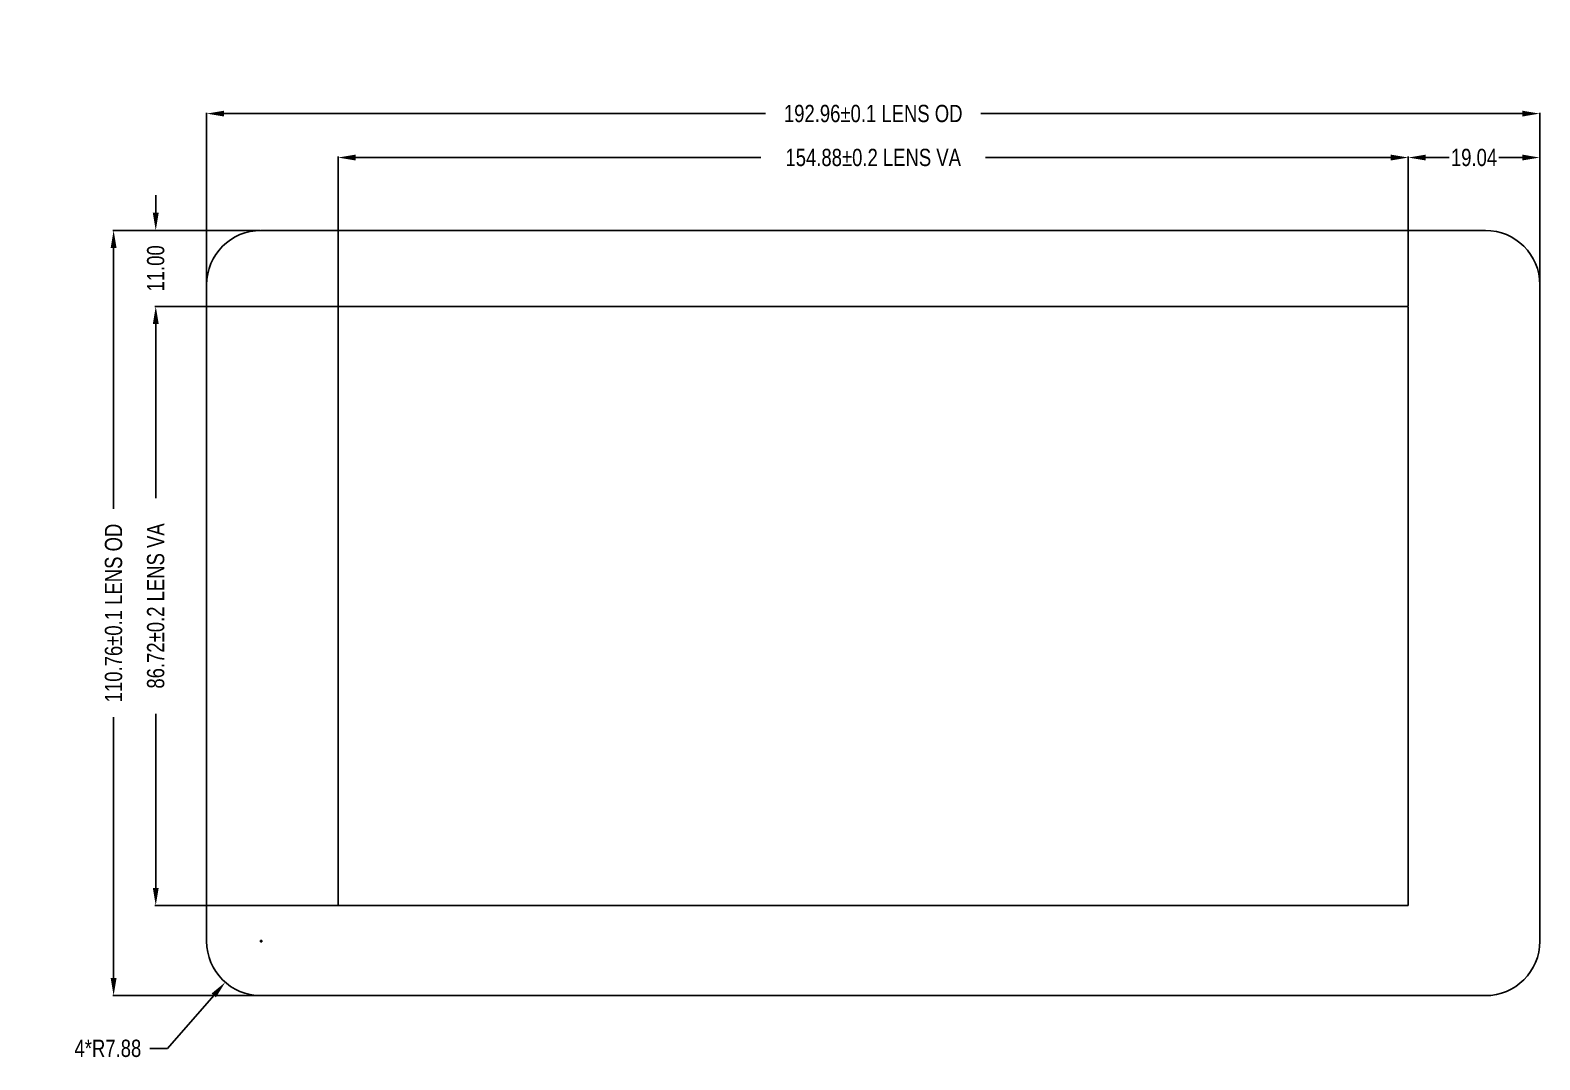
# Model space of a CAD drawing. Header units: inches. Extents: x -36 to 490, y -51 to 98.
# Drawn here: x -35.5 to 183, y -50.7 to 98.3 of the extents above; entities that cross this region are included whole.
import ezdxf

# ---------------------------------------------------------------- set-up
doc = ezdxf.new("R2010")
doc.units = ezdxf.units.IN
doc.header["$LTSCALE"] = 1.21
doc.header["$MEASUREMENT"] = 0
doc.header["$PDMODE"] = 3
doc.header["$PDSIZE"] = 0.3125
doc.layers.get('0').update_dxf_attribs({"linetype": 'CONTINUOUS'})
doc.layers.get('Defpoints').update_dxf_attribs({"linetype": 'CONTINUOUS'})
doc.layers.add('DIM', color=3, linetype='CONTINUOUS')
doc.styles.get("Standard").update_dxf_attribs({"font": 'txt', "width": 0.8})
doc.dimstyles.get("Standard").update_dxf_attribs({"dimtxt": 0.15625, "dimasz": 0.1875, "dimexe": 0.125, "dimexo": 0.0625, "dimgap": 0.09, "dimtad": 0, "dimtih": 1, "dimtoh": 1, "dimzin": 4, "dimdsep": 46, "dimtxsty": 'Standard', "dimblk": '_FILLED', "dimblk1": '_FILLED', "dimblk2": '_FILLED', "dimcen": 0.09, "dimazin": 1, "dimtp": 0.01, "dimtm": 0.01, "dimtfac": 1, "dimtofl": 0, "dimtmove": 0, "dimatfit": 3, "dimldrblk": '_FILLED', "dimfxl": 1, "dimtolj": 1, "dimtzin": 4, "dimarcsym": 0})

# ---------------------------------------------------------------- blocks, each defined once
blk = doc.blocks.new('_FILLED')
at = {"color": 0, "linetype": 'ByBlock'}
blk.add_solid([(0, 0), (-1, 0.167), (-1, -0.167)], dxfattribs=at)
blk = doc.blocks.new('*D54')
at = {"layer": 'Defpoints', "color": 0}
for p in [(163.92, 79.91), (9.04, 58.37), (163.92, 58.37)]:
    blk.add_point(p, dxfattribs=at)
at = {"layer": 'DIM', "color": 0, "lineweight": -2}
for p, q in [((9.04, 58.43), (9.04, 80.04)), ((11.58, 79.91), (70.22, 79.91)), ((161.38, 79.91), (102.74, 79.91)), ((163.92, 58.43), (163.92, 80.04))]:
    blk.add_line(p, q, dxfattribs=at)
at = {"layer": 'DIM', "color": 0, "lineweight": -2, "xscale": 2.54, "yscale": 2.54, "zscale": 2.54, "rotation": 180}
blk.add_blockref('_FILLED', (9.04, 79.91), dxfattribs=at)
at = {"layer": 'DIM', "color": 0, "lineweight": -2, "xscale": 2.54, "yscale": 2.54, "zscale": 2.54}
blk.add_blockref('_FILLED', (163.92, 79.91), dxfattribs=at)
at = {"layer": 'DIM', "color": 0, "insert": (86.48, 79.91), "char_height": 2.5, "attachment_point": 5, "line_spacing_factor": 2.5}
blk.add_mtext('\\A1;154.88%%p0.2 LENS VA', dxfattribs=at)
blk = doc.blocks.new('*D55')
at = {"layer": 'Defpoints', "color": 0}
for p in [(-10, 86.27), (-10, 61.49), (182.96, 61.49)]:
    blk.add_point(p, dxfattribs=at)
at = {"layer": 'DIM', "color": 0, "lineweight": -2}
for p, q in [((-10, 61.55), (-10, 86.39)), ((-7.46, 86.27), (70.89, 86.27)), ((180.42, 86.27), (102.07, 86.27)), ((182.96, 61.55), (182.96, 86.39))]:
    blk.add_line(p, q, dxfattribs=at)
at = {"layer": 'DIM', "color": 0, "lineweight": -2, "xscale": 2.54, "yscale": 2.54, "zscale": 2.54, "rotation": 180}
blk.add_blockref('_FILLED', (-10, 86.27), dxfattribs=at)
at = {"layer": 'DIM', "color": 0, "lineweight": -2, "xscale": 2.54, "yscale": 2.54, "zscale": 2.54}
blk.add_blockref('_FILLED', (182.96, 86.27), dxfattribs=at)
at = {"layer": 'DIM', "color": 0, "insert": (86.48, 86.27), "char_height": 2.5, "attachment_point": 5, "line_spacing_factor": 2.5}
blk.add_mtext('\\A1;192.96%%p0.1 LENS OD', dxfattribs=at)
blk = doc.blocks.new('*D56')
at = {"layer": 'Defpoints', "color": 0}
for p in [(9.04, 58.37), (-17.36, -28.35), (9.04, -28.35)]:
    blk.add_point(p, dxfattribs=at)
at = {"layer": 'DIM', "color": 0, "lineweight": -2}
for p, q in [((8.98, 58.37), (-17.48, 58.37)), ((-17.36, 55.83), (-17.36, 30.6)), ((-17.36, -25.81), (-17.36, -0.58)), ((8.98, -28.35), (-17.48, -28.35))]:
    blk.add_line(p, q, dxfattribs=at)
at = {"layer": 'DIM', "color": 0, "lineweight": -2, "xscale": 2.54, "yscale": 2.54, "zscale": 2.54}
for p, rotation in [((-17.36, 58.37), 90), ((-17.36, -28.35), 270)]:
    blk.add_blockref('_FILLED', p, dxfattribs=dict(at, rotation=rotation))
at = {"layer": 'DIM', "color": 0, "insert": (-17.36, 15.01), "char_height": 2.5, "attachment_point": 5, "rotation": 90, "line_spacing_factor": 2.5}
blk.add_mtext('\\A1;86.72%%p0.2 LENS VA', dxfattribs=at)
blk = doc.blocks.new('*D57')
at = {"layer": 'Defpoints', "color": 0}
for p in [(-2.12, 69.37), (-23.46, -41.39), (-2.12, -41.39)]:
    blk.add_point(p, dxfattribs=at)
at = {"layer": 'DIM', "color": 0, "lineweight": -2}
for p, q in [((-2.18, 69.37), (-23.58, 69.37)), ((-23.46, 66.83), (-23.46, 29.08)), ((-23.46, -38.85), (-23.46, -1.1)), ((-2.18, -41.39), (-23.58, -41.39))]:
    blk.add_line(p, q, dxfattribs=at)
at = {"layer": 'DIM', "color": 0, "lineweight": -2, "xscale": 2.54, "yscale": 2.54, "zscale": 2.54}
for p, rotation in [((-23.46, 69.37), 90), ((-23.46, -41.39), 270)]:
    blk.add_blockref('_FILLED', p, dxfattribs=dict(at, rotation=rotation))
at = {"layer": 'DIM', "color": 0, "insert": (-23.46, 13.99), "char_height": 2.5, "attachment_point": 5, "rotation": 90, "line_spacing_factor": 2.5}
blk.add_mtext('\\A1;110.76%%p0.1 LENS OD', dxfattribs=at)
blk = doc.blocks.new('*D58')
at = {"layer": 'Defpoints', "color": 0}
for p in [(182.96, 79.91), (182.96, 61.49), (163.92, 58.37)]:
    blk.add_point(p, dxfattribs=at)
at = {"layer": 'DIM', "color": 0, "lineweight": -2}
for p, q in [((163.92, 58.43), (163.92, 80.04)), ((166.46, 79.91), (169.85, 79.91)), ((180.42, 79.91), (177.03, 79.91)), ((182.96, 61.55), (182.96, 80.04))]:
    blk.add_line(p, q, dxfattribs=at)
at = {"layer": 'DIM', "color": 0, "lineweight": -2, "xscale": 2.54, "yscale": 2.54, "zscale": 2.54, "rotation": 180}
blk.add_blockref('_FILLED', (163.92, 79.91), dxfattribs=at)
at = {"layer": 'DIM', "color": 0, "lineweight": -2, "xscale": 2.54, "yscale": 2.54, "zscale": 2.54}
blk.add_blockref('_FILLED', (182.96, 79.91), dxfattribs=at)
at = {"layer": 'DIM', "color": 0, "insert": (173.44, 79.91), "char_height": 2.5, "attachment_point": 5, "line_spacing_factor": 2.5}
blk.add_mtext('\\A1;19.04', dxfattribs=at)
blk = doc.blocks.new('*D59')
at = {"layer": 'Defpoints', "color": 0}
for p in [(-17.36, 69.37), (-2.12, 69.37), (9.04, 58.37)]:
    blk.add_point(p, dxfattribs=at)
at = {"layer": 'DIM', "color": 0, "lineweight": -2}
for p, q in [((-17.36, 71.91), (-17.36, 74.45)), ((-2.18, 69.37), (-17.48, 69.37)), ((8.98, 58.37), (-17.48, 58.37)), ((-17.36, 55.83), (-17.36, 53.29))]:
    blk.add_line(p, q, dxfattribs=at)
at = {"layer": 'DIM', "color": 0, "lineweight": -2, "xscale": 2.54, "yscale": 2.54, "zscale": 2.54}
for p, rotation in [((-17.36, 69.37), 270), ((-17.36, 58.37), 90)]:
    blk.add_blockref('_FILLED', p, dxfattribs=dict(at, rotation=rotation))
at = {"layer": 'DIM', "color": 0, "insert": (-17.36, 63.87), "char_height": 2.5, "attachment_point": 5, "rotation": 90, "line_spacing_factor": 2.5}
blk.add_mtext('\\A1;11.00', dxfattribs=at)
blk = doc.blocks.new('*D60')
at = {"layer": 'Defpoints', "color": 0}
for p in [(-2.12, -33.51), (-7.3, -39.45)]:
    blk.add_point(p, dxfattribs=at)
at = {"layer": 'DIM', "color": 0, "lineweight": -2}
for p, q in [((-2.32, -33.51), (-1.92, -33.51)), ((-2.12, -33.71), (-2.12, -33.31)), ((-15.66, -49.03), (-8.97, -41.36)), ((-18.2, -49.03), (-15.66, -49.03))]:
    blk.add_line(p, q, dxfattribs=at)
at = {"layer": 'DIM', "color": 0, "lineweight": -2, "xscale": 2.54, "yscale": 2.54, "zscale": 2.54, "rotation": 48.89613959250869}
blk.add_blockref('_FILLED', (-7.3, -39.45), dxfattribs=at)
at = {"layer": 'DIM', "color": 0, "insert": (-24.29, -49.03), "char_height": 2.5, "attachment_point": 5}
blk.add_mtext('\\A1;4*R7.88', dxfattribs=at)

msp = doc.modelspace()

# ---------------------------------------------------------------- linework, layer by layer
at = {"color": 7, "linetype": 'Continuous'}
for p, q in [((175.081, 69.369), (-2.119, 69.369)), ((-9.999, 61.489), (-9.999, -33.511)), ((182.961, -33.511), (182.961, 61.489)), ((9.041, -28.351), (9.041, 58.369)), ((9.041, 58.369), (163.921, 58.369)), ((163.921, 58.369), (163.921, -28.351)), ((163.921, -28.351), (9.041, -28.351)), ((-2.119, -41.391), (175.081, -41.391))]:
    msp.add_line(p, q, dxfattribs=at)
for centre, start, end in [((-2.119, 61.489), 90, 180), ((175.081, 61.489), 0, 90), ((-2.119, -33.511), 180, 270), ((175.081, -33.511), 270, 0)]:
    msp.add_arc(centre, 7.88, start, end, dxfattribs=at)

# ---------------------------------------------------------------- dimensions: what is measured, and where the dimension line sits
at = {"layer": 'DIM'}
for base, p1, p2, text, picture, middle in [((-9.999, 86.265), (182.961, 61.489), (-9.999, 61.489), '<>%%p0.1 LENS OD', '*D55', (86.481, 86.265)), ((163.921, 79.911), (9.041, 58.369), (163.921, 58.369), '<>%%p0.2 LENS VA', '*D54', (86.481, 79.911))]:
    dim = msp.add_linear_dim(base=base, p1=p1, p2=p2, text=text, dimstyle='Standard', override={"dimtxt": 2.5, "dimasz": 2.54, "dimtih": 0, "dimtoh": 0, "dimzin": 0, "dimpost": '<>', "dimcen": 0.198, "dimadec": 0, "dimazin": 0, "dimtp": 0, "dimtm": 0, "dimtdec": 4, "dimtzin": 0}, dxfattribs=at)
    dim.commit()
    dim.dimension.update_dxf_attribs({"geometry": picture, "text_midpoint": middle})
dim = msp.add_linear_dim(base=(182.961, 79.911), p1=(163.921, 58.369), p2=(182.961, 61.489), dimstyle='Standard', override={"dimtxt": 2.5, "dimasz": 2.54, "dimtih": 0, "dimtoh": 0, "dimzin": 0, "dimcen": 0.198, "dimadec": 0, "dimazin": 0, "dimtp": 0, "dimtm": 0, "dimtdec": 4, "dimtzin": 0}, dxfattribs=at)
dim.commit()
dim.dimension.update_dxf_attribs({"geometry": '*D58', "text_midpoint": (173.441, 79.911)})
dim = msp.add_linear_dim(base=(-17.357, 69.369), p1=(9.041, 58.369), p2=(-2.119, 69.369), angle=90, dimstyle='Standard', override={"dimtxt": 2.5, "dimasz": 2.54, "dimtih": 0, "dimtoh": 0, "dimzin": 0, "dimcen": 0.198, "dimadec": 0, "dimazin": 0, "dimtp": 0, "dimtm": 0, "dimtdec": 4, "dimtzin": 0}, dxfattribs=at)
dim.commit()
dim.dimension.update_dxf_attribs({"geometry": '*D59', "text_midpoint": (-17.357, 63.869)})
for base, p1, p2, text, picture, middle in [((-23.456, -41.391), (-2.119, 69.369), (-2.119, -41.391), '<>%%p0.1 LENS OD', '*D57', (-23.456, 13.989)), ((-17.357, -28.351), (9.041, 58.369), (9.041, -28.351), '<>%%p0.2 LENS VA', '*D56', (-17.357, 15.009))]:
    dim = msp.add_linear_dim(base=base, p1=p1, p2=p2, angle=90, text=text, dimstyle='Standard', override={"dimtxt": 2.5, "dimasz": 2.54, "dimtih": 0, "dimtoh": 0, "dimzin": 0, "dimpost": '<>', "dimcen": 0.198, "dimadec": 0, "dimazin": 0, "dimtp": 0, "dimtm": 0, "dimtdec": 4, "dimtzin": 0}, dxfattribs=at)
    dim.commit()
    dim.dimension.update_dxf_attribs({"geometry": picture, "text_midpoint": middle})
dim = msp.add_radius_dim(center=(-2.119, -33.511), mpoint=(-7.3, -39.449), text='4*R<>', dimstyle='Standard', override={"dimtxt": 2.5, "dimasz": 2.54, "dimtih": 0, "dimzin": 0, "dimpost": '<>', "dimcen": 0.198, "dimadec": 0, "dimazin": 0, "dimtp": 0, "dimtm": 0, "dimtdec": 4, "dimtzin": 0}, dxfattribs=at)
dim.commit()
dim.dimension.update_dxf_attribs({"geometry": '*D60', "text_midpoint": (-24.293, -49.034), "dimtype": 164})

doc.saveas('drawing.dxf')
